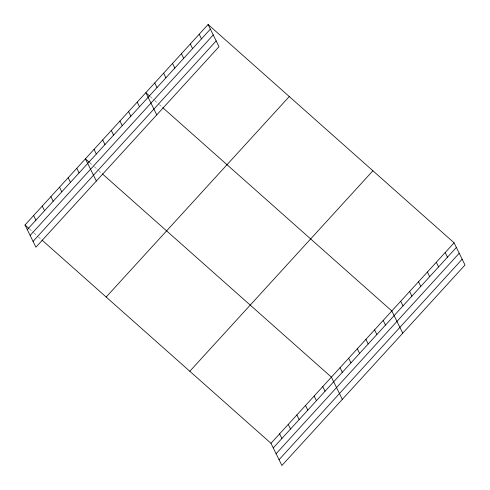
<?xml version="1.0" encoding="UTF-8"?>
<svg xmlns="http://www.w3.org/2000/svg" width="490" height="490" viewBox="0 0 490 490"><rect width="100%" height="100%" fill="white"/><g stroke="black" fill="none" stroke-linecap="round" stroke-linejoin="round"><path stroke-width="0.37" stroke-dasharray="2.45 1.84" d="M150.35 96.671L154.301 100.168M154.865 100.671L158.809 104.174M159.373 104.676L162.19 107.175M89.927 162.833L93.872 166.331M94.441 166.833L98.386 170.336M98.949 170.832L101.767 173.338M29.504 228.989L33.449 232.493M34.012 232.995L37.963 236.499M38.526 236.995L41.344 239.5"/><path stroke-width="0.73" d="M208.097 24.5L219.018 46.697L35.917 247.187L24.996 224.99L208.097 24.5L454.083 242.813L465.004 265.01L281.903 465.5L270.982 443.303L41.907 239.996M27.275 229.626L210.375 29.137M30.129 235.421L213.23 34.931M33.069 241.392L216.17 40.903M106.171 297.032L289.272 96.542M189.808 371.261L372.908 170.771M270.982 443.303L454.083 242.813M273.261 447.94L456.362 247.45M276.115 453.734L459.216 253.244M279.049 459.706L462.15 259.216M149.787 96.169L145.842 92.665L156.763 114.862M162.754 107.678L391.829 310.979L402.749 333.176M89.364 162.331L85.419 158.827L96.34 181.024M102.33 173.84L331.405 377.141L342.326 399.338M24.996 224.99L28.941 228.493M445.19 252.552L447.468 257.189M436.296 262.291L438.575 266.921M427.402 272.03L429.681 276.66M418.509 281.762L420.788 286.399M409.615 291.501L411.894 296.138M400.722 301.24L403.001 305.876M383.198 320.429L385.477 325.066M374.562 329.88L376.847 334.517M365.932 339.337L368.211 343.968M357.302 348.788L359.58 353.419M199.203 34.239L201.482 38.875M348.666 358.239L350.95 362.876M190.31 43.977L192.588 48.614M340.036 367.69L342.314 372.327M181.416 53.716L183.695 58.347M172.523 63.455L174.801 68.085M322.769 386.592L325.054 391.228M163.629 73.188L165.908 77.824M314.139 396.043L316.424 400.679M154.736 82.926L157.014 87.563M305.509 405.493L307.787 410.13M296.879 414.95L299.157 419.581M137.212 102.116L139.491 106.753M288.243 424.401L290.527 429.032M128.576 111.567L130.861 116.204M279.612 433.852L281.891 438.483M119.946 121.024L122.231 125.654M111.316 130.475L113.594 135.105M102.686 139.926L104.964 144.562M94.049 149.377L96.334 154.013M76.789 168.278L79.068 172.915M68.153 177.729L70.438 182.366M59.523 187.18L61.801 191.817M50.893 196.637L53.171 201.268M42.256 206.088L44.541 210.718M33.626 215.539L35.911 220.175"/></g></svg>
